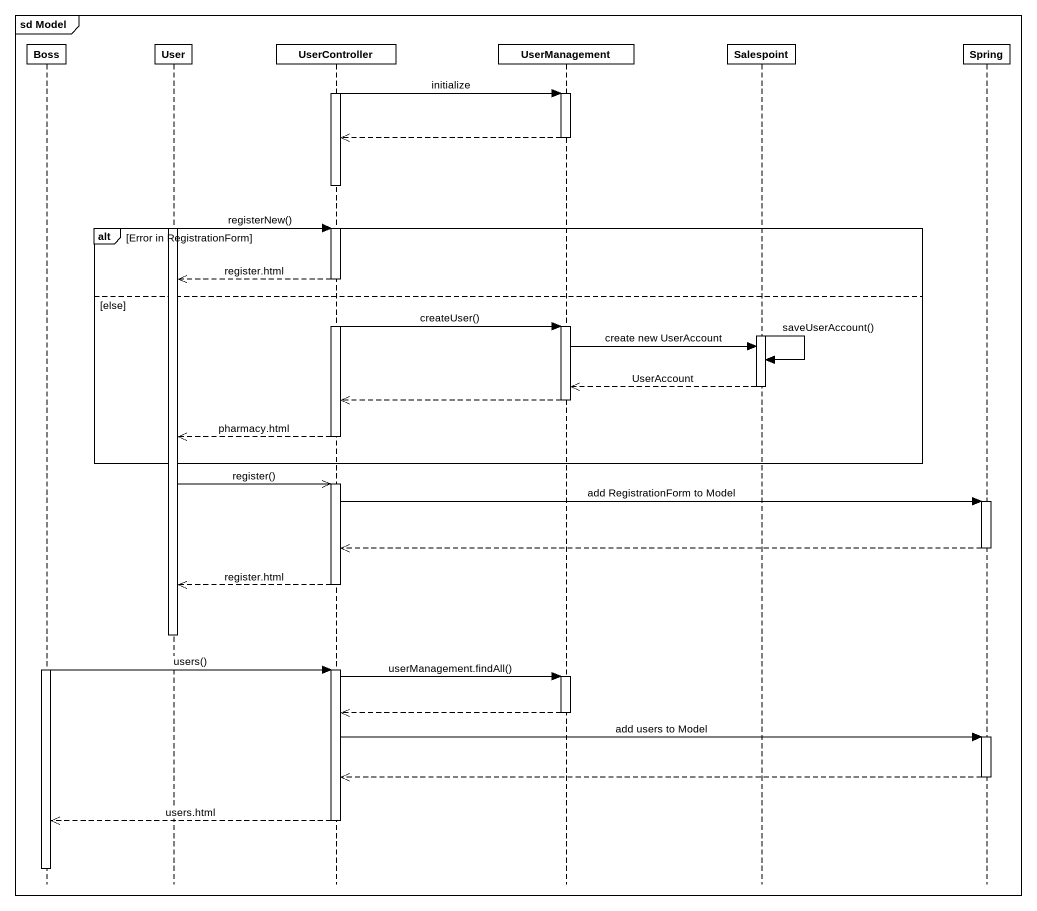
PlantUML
@startuml
mainframe sd Model
hide footbox
participant Boss
participant User
participant UserController
participant UserManagement
participant Salespoint
participant Spring

activate UserController
UserController -> UserManagement : initialize
activate UserManagement
UserManagement -->> UserController
deactivate UserManagement
deactivate UserController
activate User
alt Error in RegistrationForm
  User -> UserController : registerNew()
  activate UserController
  UserController -->> User : register.html
else else
  UserController -> UserManagement : createUser()
  activate UserManagement
  activate Salespoint
  UserManagement -> Salespoint : create new UserAccount
  Salespoint -> Salespoint : saveUserAccount()
  Salespoint -->> UserManagement : UserAccount
  deactivate Salespoint
  UserManagement -->> UserController
  deactivate UserManagement
  UserController -->> User : pharmacy.html
  deactivate UserController
end
User ->> UserController : register()
activate UserController
UserController -> Spring : add RegistrationForm to Model
activate Spring
Spring -->> UserController
deactivate Spring
UserController -->> User : register.html
deactivate UserController
deactivate User
activate Boss
Boss -> UserController : users()
activate UserController
UserController -> UserManagement : userManagement.findAll()
activate UserManagement
UserManagement -->> UserController
deactivate UserManagement
UserController -> Spring : add users to Model
activate Spring
Spring -->> UserController
deactivate Spring
UserController -->> Boss : users.html
deactivate UserController
deactivate Boss
@enduml
